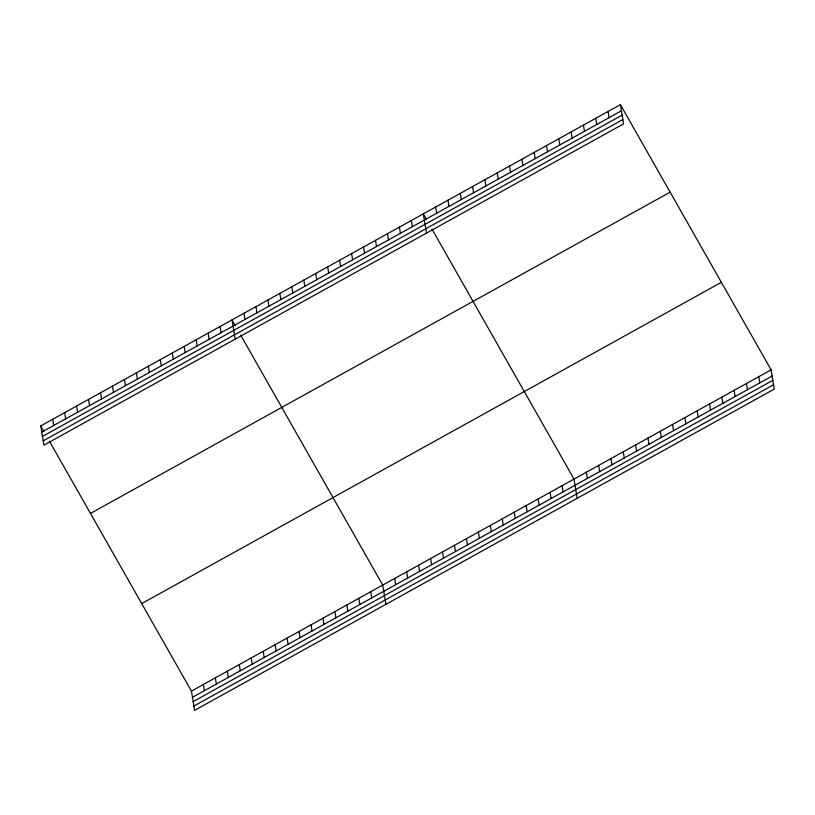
<?xml version="1.0" encoding="UTF-8"?>
<svg xmlns="http://www.w3.org/2000/svg" width="815" height="815" viewBox="0 0 815 815"><rect width="100%" height="100%" fill="white"/><g stroke="black" fill="none" stroke-linecap="round" stroke-linejoin="round"><path stroke-width="1.22" d="M620.398 104.636L623.557 123.89L43.898 445.163L40.75 425.909L620.398 104.636L771.102 369.837L774.25 389.091L194.602 710.364L191.444 691.11L49.45 441.221M41.759 432.093L621.407 110.83M42.472 436.402L622.12 115.139M43.195 440.844L622.843 119.581M90.485 513.419L670.134 192.157M141.718 603.589L721.367 282.326M191.444 691.11L771.102 369.837M192.462 697.294L772.111 376.031M193.165 701.603L772.814 380.34M193.899 706.045L773.547 384.782M426.428 219.337L423.321 213.866L426.469 233.121M432.021 229.188L574.015 479.067L577.173 498.322M235.138 325.358L232.03 319.887L235.189 339.142M240.741 335.199L382.734 585.089L385.882 604.343M40.75 425.909L43.857 431.369M758.775 376.673L759.794 382.856M746.459 383.498L747.477 389.682M734.142 390.324L735.161 396.508M721.825 397.149L722.844 403.333M709.508 403.975L710.527 410.159M697.192 410.801L698.2 416.985M684.875 417.626L685.884 423.81M672.558 424.452L673.567 430.646M608.082 111.472L609.09 117.655M660.242 431.288L661.25 437.472M595.765 118.297L596.774 124.481M647.925 438.113L648.934 444.297M583.448 125.123L584.457 131.307M635.608 444.939L636.617 451.123M571.132 131.949L572.14 138.132M623.281 451.765L624.3 457.949M558.815 138.774L559.823 144.958M610.965 458.59L611.984 464.774M546.498 145.6L547.507 151.784M598.648 465.416L599.667 471.6M534.171 152.425L535.19 158.609M586.331 472.242L587.35 478.425M521.855 159.251L522.873 165.445M562.065 485.699L563.073 491.883M509.538 166.087L510.557 172.271M550.105 492.321L551.123 498.505M497.221 172.912L498.24 179.096M538.155 498.953L539.163 505.137M484.905 179.738L485.923 185.922M526.195 505.575L527.213 511.759M472.588 186.564L473.596 192.748M514.245 512.197L515.253 518.391M460.271 193.389L461.28 199.573M502.285 518.829L503.293 525.013M447.955 200.215L448.963 206.399M490.335 525.451L491.343 531.635M435.638 207.041L436.646 213.224M478.374 532.083L479.383 538.267M466.414 538.705L467.433 544.889M411.361 220.498L412.38 226.682M454.464 545.337L455.473 551.521M399.411 227.12L400.42 233.304M442.504 551.959L443.523 558.143M387.451 233.752L388.47 239.936M430.554 558.581L431.563 564.764M375.501 240.374L376.51 246.558M418.594 565.213L419.613 571.397M363.541 246.996L364.56 253.19M406.644 571.835L407.653 578.018M351.591 253.628L352.6 259.812M394.684 578.467L395.703 584.65M339.631 260.25L340.639 266.434M327.681 266.882L328.69 273.066M370.774 591.71L371.793 597.904M315.721 273.504L316.729 279.688M358.824 598.342L359.833 604.526M303.761 280.126L304.779 286.32M346.864 604.964L347.883 611.148M291.811 286.758L292.819 292.942M334.914 611.596L335.923 617.78M279.851 293.38L280.869 299.563M322.954 618.218L323.973 624.402M267.901 300.012L268.909 306.196M311.004 624.84L312.013 631.034M255.941 306.634L256.959 312.817M299.044 631.472L300.063 637.656M243.991 313.266L244.999 319.449M287.094 638.094L288.103 644.278M275.134 644.726L276.153 650.91M220.081 326.509L221.089 332.703M263.184 651.348L264.192 657.532M208.12 333.141L209.139 339.325M251.224 657.98L252.232 664.164M196.171 339.763L197.179 345.947M239.274 664.602L240.282 670.786M184.21 346.395L185.229 352.579M227.314 671.224L228.322 677.408M172.26 353.017L173.269 359.201M215.354 677.856L216.372 684.04M160.3 359.639L161.319 365.833M203.404 684.478L204.412 690.662M148.35 366.271L149.359 372.455M136.39 372.893L137.409 379.077M124.44 379.525L125.449 385.709M112.48 386.147L113.499 392.331M100.53 392.769L101.539 398.963M88.57 399.401L89.589 405.585M76.62 406.023L77.629 412.207M64.66 412.655L65.669 418.839M52.71 419.277L53.719 425.461"/></g></svg>
